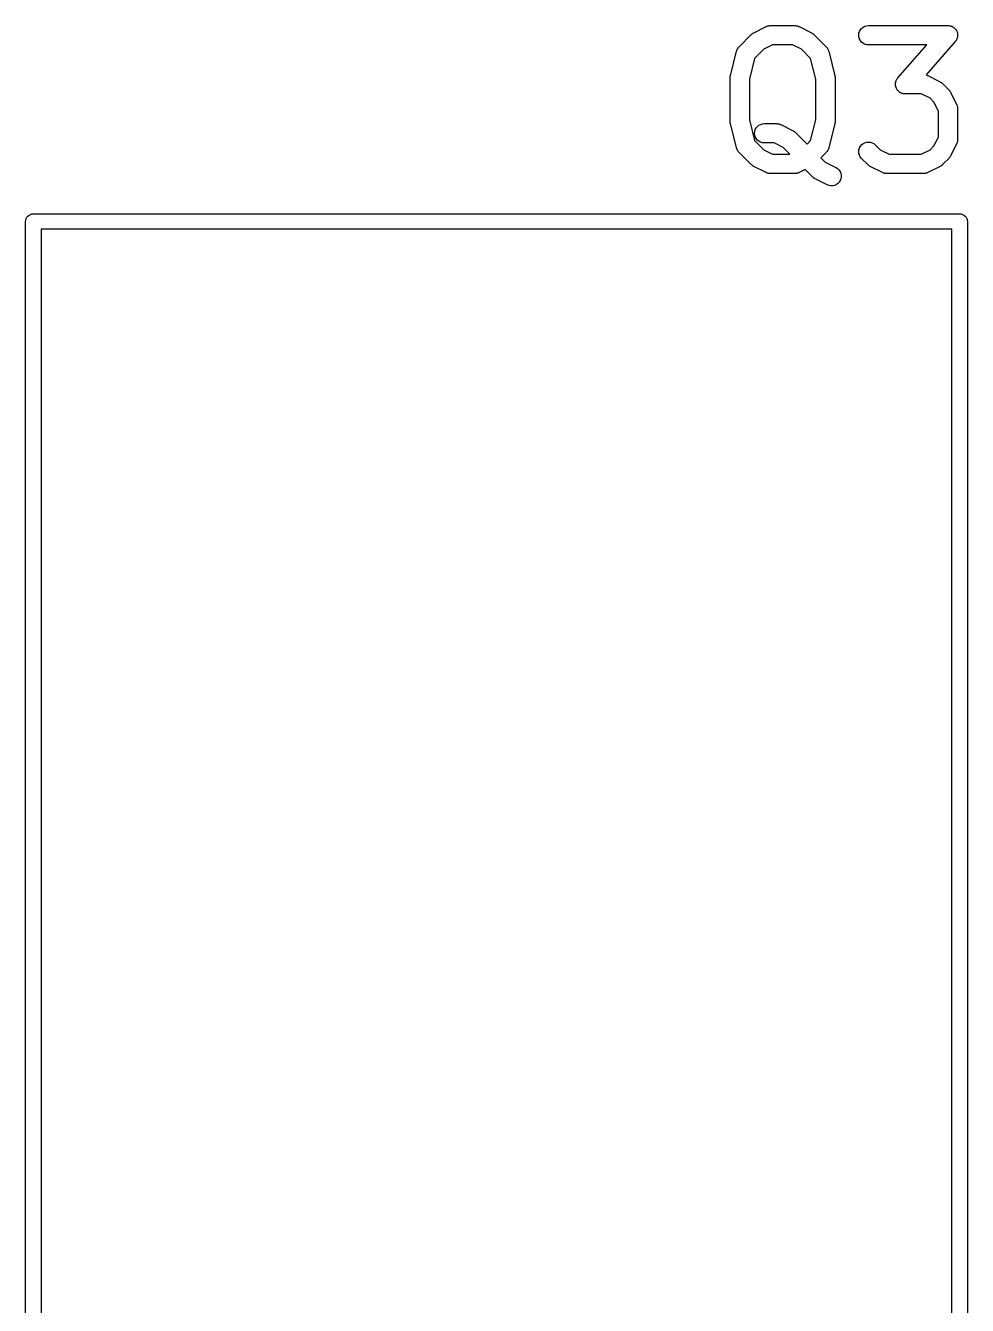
# Model space of a CAD drawing. Extents: x 65.9 to 145.1, y -115.6 to -60.
# Drawn here: x 82.94 to 90.26, y -102.32 to -92.38 of the extents above; entities that cross this region are included whole.
import ezdxf

# ---------------------------------------------------------------- set-up
doc = ezdxf.new("R2010")
doc.units = 0
doc.header["$MEASUREMENT"] = 0
doc.layers.add('BLACK', color=7, linetype='CONTINUOUS')

msp = doc.modelspace()

# ---------------------------------------------------------------- linework, layer by layer
at = {"layer": 'BLACK', "linetype": 'CONTINUOUS'}
for p, q in [((88.5998, -92.4329), (88.695, -92.3853)), ((88.695, -92.3853), (88.696, -92.3848)), ((88.696, -92.3848), (88.698, -92.3841)), ((88.698, -92.3841), (88.7, -92.383)), ((88.7, -92.383), (88.7049, -92.3816)), ((88.7049, -92.3816), (88.7097, -92.3798)), ((88.7097, -92.3798), (88.7119, -92.3794)), ((88.7119, -92.3794), (88.714, -92.3788)), ((88.714, -92.3788), (88.7191, -92.3783)), ((88.7191, -92.3783), (88.7242, -92.3775)), ((88.7242, -92.3775), (88.7264, -92.3776)), ((88.7264, -92.3776), (88.7286, -92.3774)), ((88.7286, -92.3774), (88.919, -92.3774)), ((88.919, -92.3774), (88.9201, -92.3774)), ((88.9201, -92.3774), (88.9223, -92.3776)), ((88.9223, -92.3776), (88.9245, -92.3776)), ((88.9245, -92.3776), (88.9296, -92.3784)), ((88.9296, -92.3784), (88.9346, -92.379)), ((88.9346, -92.379), (88.9367, -92.3797)), ((88.9367, -92.3797), (88.9389, -92.3801)), ((88.9389, -92.3801), (88.9437, -92.3819)), ((88.9437, -92.3819), (88.9486, -92.3834)), ((88.9486, -92.3834), (88.9505, -92.3845)), ((88.9505, -92.3845), (88.9526, -92.3853)), ((88.9526, -92.3853), (89.0478, -92.4329)), ((89.449, -92.3899), (89.4619, -92.383)), ((89.4619, -92.383), (89.4759, -92.3788)), ((89.4759, -92.3788), (89.4905, -92.3774)), ((89.4905, -92.3774), (90.1095, -92.3774)), ((90.1095, -92.3774), (90.1106, -92.3774)), ((90.1106, -92.3774), (90.1152, -92.3779)), ((90.1152, -92.3779), (90.1199, -92.3781)), ((90.1199, -92.3781), (90.1225, -92.3787)), ((90.1225, -92.3787), (90.1251, -92.379)), ((90.1251, -92.379), (90.1296, -92.3804)), ((90.1296, -92.3804), (90.1342, -92.3815)), ((90.1342, -92.3815), (90.1366, -92.3826)), ((90.1366, -92.3826), (90.1391, -92.3834)), ((90.1391, -92.3834), (90.1432, -92.3857)), ((90.1432, -92.3857), (90.1475, -92.3877)), ((88.4851, -92.5422), (88.5803, -92.447)), ((88.5803, -92.447), (88.581, -92.4462)), ((88.581, -92.4462), (88.5843, -92.4436)), ((88.5843, -92.4436), (88.5874, -92.4407)), ((88.5874, -92.4407), (88.59, -92.439)), ((88.59, -92.439), (88.5925, -92.4371)), ((88.5925, -92.4371), (88.5962, -92.4352)), ((88.5962, -92.4352), (88.5998, -92.4329)), ((89.0478, -92.4329), (89.0488, -92.4334)), ((89.0488, -92.4334), (89.0523, -92.4357)), ((89.0523, -92.4357), (89.056, -92.4377)), ((89.056, -92.4377), (89.0584, -92.4397)), ((89.0584, -92.4397), (89.061, -92.4414)), ((89.061, -92.4414), (89.0641, -92.4443)), ((89.0641, -92.4443), (89.0673, -92.447)), ((89.0673, -92.447), (89.1626, -92.5422)), ((89.4155, -92.4519), (89.417, -92.4373)), ((89.4168, -92.4664), (89.4155, -92.4519)), ((89.4209, -92.4805), (89.4168, -92.4664)), ((89.417, -92.4373), (89.4213, -92.4233)), ((89.4277, -92.4934), (89.4209, -92.4805)), ((89.4213, -92.4233), (89.4283, -92.4104)), ((89.4283, -92.4104), (89.4376, -92.3992)), ((89.4376, -92.3992), (89.449, -92.3899)), ((90.1475, -92.3877), (90.1496, -92.3892)), ((90.1496, -92.3892), (90.1519, -92.3905)), ((90.1519, -92.3905), (90.1555, -92.3935)), ((90.1555, -92.3935), (90.1593, -92.3963)), ((90.1593, -92.3963), (90.1611, -92.3982)), ((90.1611, -92.3982), (90.1631, -92.3999)), ((90.1631, -92.3999), (90.166, -92.4036)), ((90.166, -92.4036), (90.1693, -92.407)), ((90.1693, -92.407), (90.1706, -92.4093)), ((90.1706, -92.4093), (90.1723, -92.4113)), ((90.1723, -92.4113), (90.1745, -92.4155)), ((90.1745, -92.4155), (90.1769, -92.4195)), ((90.1764, -92.4856), (90.1745, -92.4899)), ((90.1787, -92.4814), (90.1764, -92.4856)), ((90.1769, -92.4195), (90.1778, -92.422)), ((90.1778, -92.422), (90.1791, -92.4243)), ((90.1794, -92.4789), (90.1787, -92.4814)), ((90.1791, -92.4243), (90.1804, -92.4288)), ((90.1805, -92.4765), (90.1794, -92.4789)), ((90.1804, -92.4288), (90.182, -92.4332)), ((90.1816, -92.4719), (90.1805, -92.4765)), ((90.183, -92.4675), (90.1816, -92.4719)), ((90.182, -92.4332), (90.1825, -92.4358)), ((90.1825, -92.4358), (90.1832, -92.4383)), ((90.1833, -92.4648), (90.183, -92.4675)), ((90.1832, -92.4383), (90.1836, -92.443)), ((90.1839, -92.4623), (90.1833, -92.4648)), ((90.1836, -92.443), (90.1844, -92.4477)), ((90.184, -92.4576), (90.1839, -92.4623)), ((90.1845, -92.4529), (90.184, -92.4576)), ((90.1844, -92.4477), (90.1843, -92.4503)), ((90.1843, -92.4503), (90.1845, -92.4529)), ((88.4177, -92.7675), (88.4653, -92.577)), ((88.4653, -92.577), (88.4656, -92.576)), ((88.4656, -92.576), (88.4674, -92.5713)), ((88.4674, -92.5713), (88.4689, -92.5664)), ((88.4689, -92.5664), (88.4699, -92.5644)), ((88.4699, -92.5644), (88.4707, -92.5623)), ((88.4707, -92.5623), (88.4734, -92.558)), ((88.4734, -92.558), (88.4758, -92.5535)), ((88.4758, -92.5535), (88.4772, -92.5518)), ((88.4772, -92.5518), (88.4784, -92.5499)), ((88.4784, -92.5499), (88.4818, -92.5461)), ((88.4818, -92.5461), (88.4851, -92.5422)), ((88.6778, -92.5616), (88.6058, -92.6336)), ((88.7463, -92.5274), (88.6778, -92.5616)), ((88.9013, -92.5274), (88.7463, -92.5274)), ((88.9699, -92.5616), (88.9013, -92.5274)), ((89.0418, -92.6336), (88.9699, -92.5616)), ((89.1626, -92.5422), (89.1633, -92.5429)), ((89.1633, -92.5429), (89.1665, -92.5469)), ((89.1665, -92.5469), (89.1699, -92.5507)), ((89.1699, -92.5507), (89.171, -92.5526)), ((89.171, -92.5526), (89.1724, -92.5544)), ((89.1724, -92.5544), (89.1748, -92.5589)), ((89.1748, -92.5589), (89.1774, -92.5633)), ((89.1774, -92.5633), (89.1781, -92.5654)), ((89.1781, -92.5654), (89.1792, -92.5674)), ((89.1792, -92.5674), (89.1806, -92.5723)), ((89.1806, -92.5723), (89.1823, -92.577)), ((89.1823, -92.577), (89.2299, -92.7675)), ((89.4369, -92.5049), (89.4277, -92.4934)), ((89.4481, -92.5143), (89.4369, -92.5049)), ((89.4609, -92.5213), (89.4481, -92.5143)), ((89.4749, -92.5257), (89.4609, -92.5213)), ((89.4894, -92.5274), (89.4749, -92.5257)), ((89.4905, -92.5274), (89.4894, -92.5274)), ((89.9442, -92.5274), (89.4905, -92.5274)), ((89.7197, -92.7839), (89.9442, -92.5274)), ((90.166, -92.5018), (89.9391, -92.7611)), ((90.1687, -92.4979), (90.166, -92.5018)), ((90.1717, -92.4943), (90.1687, -92.4979)), ((90.173, -92.492), (90.1717, -92.4943)), ((90.1745, -92.4899), (90.173, -92.492)), ((88.6058, -92.6336), (88.5655, -92.7949)), ((89.0821, -92.7949), (89.0418, -92.6336)), ((88.4155, -92.7847), (88.4156, -92.7833)), ((88.4156, -92.782), (88.4164, -92.7761)), ((88.4156, -92.7833), (88.4156, -92.782)), ((88.4164, -92.7761), (88.4171, -92.7701)), ((88.4171, -92.7701), (88.4175, -92.7688)), ((88.4175, -92.7688), (88.4177, -92.7675)), ((89.2299, -92.7675), (89.2301, -92.7685)), ((89.2301, -92.7685), (89.2303, -92.7699)), ((89.2303, -92.7699), (89.2307, -92.7711)), ((89.2307, -92.7711), (89.2313, -92.7771)), ((89.2313, -92.7771), (89.2321, -92.783)), ((89.2321, -92.783), (89.232, -92.7844)), ((89.717, -92.7878), (89.7197, -92.7839)), ((89.9391, -92.7611), (89.9437, -92.7629)), ((89.9437, -92.7629), (89.9486, -92.7644)), ((89.9486, -92.7644), (89.9505, -92.7655)), ((89.9505, -92.7655), (89.9526, -92.7663)), ((89.9526, -92.7663), (90.0478, -92.8139)), ((88.4155, -92.7857), (88.4155, -92.7847)), ((88.4155, -93.119), (88.4155, -92.7857)), ((88.5655, -92.7949), (88.5655, -93.1098)), ((89.0821, -93.1098), (89.0821, -92.7949)), ((89.232, -92.7844), (89.2321, -92.7857)), ((89.2321, -92.7857), (89.2321, -93.119)), ((89.7012, -92.8328), (89.7017, -92.8281)), ((89.7014, -92.8354), (89.7012, -92.8328)), ((89.7013, -92.8381), (89.7014, -92.8354)), ((89.7021, -92.8427), (89.7013, -92.8381)), ((89.7017, -92.8281), (89.7018, -92.8234)), ((89.7018, -92.8234), (89.7024, -92.8209)), ((89.7025, -92.8474), (89.7021, -92.8427)), ((89.7024, -92.8209), (89.7027, -92.8183)), ((89.7033, -92.8499), (89.7025, -92.8474)), ((89.7027, -92.8183), (89.7041, -92.8138)), ((89.7037, -92.8525), (89.7033, -92.8499)), ((89.7053, -92.8569), (89.7037, -92.8525)), ((89.7041, -92.8138), (89.7052, -92.8092)), ((89.7052, -92.8092), (89.7063, -92.8068)), ((89.7067, -92.8614), (89.7053, -92.8569)), ((89.7063, -92.8068), (89.707, -92.8043)), ((89.7079, -92.8638), (89.7067, -92.8614)), ((89.707, -92.8043), (89.7093, -92.8001)), ((89.7088, -92.8662), (89.7079, -92.8638)), ((89.7113, -92.8702), (89.7088, -92.8662)), ((89.7093, -92.8001), (89.7112, -92.7958)), ((89.7112, -92.7958), (89.7128, -92.7937)), ((89.7134, -92.8744), (89.7113, -92.8702)), ((89.7128, -92.7937), (89.714, -92.7914)), ((89.7151, -92.8764), (89.7134, -92.8744)), ((89.714, -92.7914), (89.717, -92.7878)), ((89.7165, -92.8787), (89.7151, -92.8764)), ((89.7197, -92.8821), (89.7165, -92.8787)), ((89.7226, -92.8858), (89.7197, -92.8821)), ((90.0478, -92.8139), (90.0488, -92.8143)), ((90.0488, -92.8143), (90.0523, -92.8166)), ((90.0523, -92.8166), (90.056, -92.8186)), ((90.056, -92.8186), (90.0584, -92.8206)), ((90.0584, -92.8206), (90.061, -92.8223)), ((90.061, -92.8223), (90.0641, -92.8252)), ((90.0641, -92.8252), (90.0673, -92.8279)), ((90.0673, -92.8279), (90.1149, -92.8755)), ((90.1149, -92.8755), (90.1157, -92.8763)), ((90.1157, -92.8763), (90.1183, -92.8796)), ((90.1183, -92.8796), (90.1212, -92.8826)), ((90.1212, -92.8826), (90.1229, -92.8853)), ((89.7246, -92.8875), (89.7226, -92.8858)), ((89.7264, -92.8894), (89.7246, -92.8875)), ((89.7302, -92.8922), (89.7264, -92.8894)), ((89.7338, -92.8952), (89.7302, -92.8922)), ((89.7361, -92.8965), (89.7338, -92.8952)), ((89.7383, -92.898), (89.7361, -92.8965)), ((89.7425, -92.9), (89.7383, -92.898)), ((89.7466, -92.9023), (89.7425, -92.9)), ((89.7492, -92.9031), (89.7466, -92.9023)), ((89.7515, -92.9042), (89.7492, -92.9031)), ((89.7561, -92.9053), (89.7515, -92.9042)), ((89.7606, -92.9067), (89.7561, -92.9053)), ((89.7632, -92.907), (89.7606, -92.9067)), ((89.7658, -92.9076), (89.7632, -92.907)), ((89.7705, -92.9078), (89.7658, -92.9076)), ((89.7751, -92.9083), (89.7705, -92.9078)), ((89.7762, -92.9083), (89.7751, -92.9083)), ((89.9013, -92.9083), (89.7762, -92.9083)), ((89.9699, -92.9426), (89.9013, -92.9083)), ((90.0003, -92.973), (89.9699, -92.9426)), ((90.0345, -93.0415), (90.0003, -92.973)), ((90.1229, -92.8853), (90.1248, -92.8877)), ((90.1248, -92.8877), (90.1267, -92.8915)), ((90.1267, -92.8915), (90.129, -92.895)), ((90.129, -92.895), (90.1766, -92.9903)), ((90.0345, -93.2442), (90.0345, -93.0415)), ((90.1766, -92.9903), (90.1771, -92.9912)), ((90.1771, -92.9912), (90.1778, -92.9933)), ((90.1778, -92.9933), (90.1789, -92.9952)), ((90.1789, -92.9952), (90.1803, -93.0001)), ((90.1803, -93.0001), (90.1821, -93.0049)), ((90.1821, -93.0049), (90.1825, -93.0071)), ((90.1825, -93.0071), (90.1831, -93.0092)), ((90.1831, -93.0092), (90.1836, -93.0143)), ((90.1836, -93.0143), (90.1844, -93.0194)), ((90.1844, -93.0194), (90.1843, -93.0216)), ((90.1843, -93.0216), (90.1845, -93.0238)), ((90.1845, -93.0238), (90.1845, -93.2619)), ((88.4156, -93.1204), (88.4155, -93.119)), ((88.4155, -93.1217), (88.4156, -93.1204)), ((88.4163, -93.1276), (88.4155, -93.1217)), ((88.4169, -93.1336), (88.4163, -93.1276)), ((88.4173, -93.1349), (88.4169, -93.1336)), ((88.4175, -93.1362), (88.4173, -93.1349)), ((88.4177, -93.1372), (88.4175, -93.1362)), ((88.4653, -93.3277), (88.4177, -93.1372)), ((88.5655, -93.1098), (88.6058, -93.2712)), ((88.6118, -93.1852), (88.6188, -93.1723)), ((88.6188, -93.1723), (88.6281, -93.1611)), ((88.6281, -93.1611), (88.6394, -93.1518)), ((88.6394, -93.1518), (88.6524, -93.1449)), ((88.6524, -93.1449), (88.6664, -93.1407)), ((88.6664, -93.1407), (88.681, -93.1393)), ((88.681, -93.1393), (88.7762, -93.1393)), ((88.7762, -93.1393), (88.7772, -93.1393)), ((88.7772, -93.1393), (88.7794, -93.1395)), ((88.7794, -93.1395), (88.7816, -93.1395)), ((88.7816, -93.1395), (88.7867, -93.1404)), ((88.7867, -93.1404), (88.7918, -93.1409)), ((88.7918, -93.1409), (88.7939, -93.1416)), ((88.7939, -93.1416), (88.7961, -93.142)), ((88.7961, -93.142), (88.8009, -93.1438)), ((88.8009, -93.1438), (88.8057, -93.1453)), ((88.8057, -93.1453), (88.8077, -93.1464)), ((88.8077, -93.1464), (88.8097, -93.1472)), ((88.8097, -93.1472), (88.905, -93.1948)), ((89.0418, -93.2712), (89.0821, -93.1098)), ((89.2299, -93.1372), (89.1823, -93.3277)), ((89.2301, -93.1359), (89.2299, -93.1372)), ((89.2305, -93.1346), (89.2301, -93.1359)), ((89.2312, -93.1287), (89.2305, -93.1346)), ((89.2321, -93.1228), (89.2312, -93.1287)), ((89.2321, -93.1201), (89.232, -93.1214)), ((89.232, -93.1214), (89.2321, -93.1228)), ((89.2321, -93.119), (89.2321, -93.1201)), ((88.6058, -93.2712), (88.6778, -93.3431)), ((88.606, -93.2138), (88.6075, -93.1992)), ((88.6073, -93.2283), (88.606, -93.2138)), ((88.6114, -93.2424), (88.6073, -93.2283)), ((88.6075, -93.1992), (88.6118, -93.1852)), ((88.6182, -93.2554), (88.6114, -93.2424)), ((88.6274, -93.2668), (88.6182, -93.2554)), ((88.6386, -93.2762), (88.6274, -93.2668)), ((88.6514, -93.2832), (88.6386, -93.2762)), ((88.905, -93.1948), (88.9059, -93.1953)), ((88.9059, -93.1953), (88.9094, -93.1976)), ((88.9094, -93.1976), (88.9132, -93.1996)), ((88.9132, -93.1996), (88.9156, -93.2016)), ((88.9156, -93.2016), (88.9182, -93.2033)), ((88.9182, -93.2033), (88.9212, -93.2062)), ((88.9212, -93.2062), (88.9245, -93.2089)), ((88.9245, -93.2089), (89.0143, -93.2987)), ((89.0143, -93.2987), (89.0418, -93.2712)), ((90.0003, -93.3127), (90.0345, -93.2442)), ((90.1822, -93.2796), (90.1818, -93.2818)), ((90.1829, -93.2775), (90.1822, -93.2796)), ((90.1835, -93.2724), (90.1829, -93.2775)), ((90.1843, -93.2674), (90.1835, -93.2724)), ((90.1845, -93.263), (90.1843, -93.2651)), ((90.1843, -93.2651), (90.1843, -93.2674)), ((90.1845, -93.2619), (90.1845, -93.263)), ((88.467, -93.3325), (88.4653, -93.3277)), ((88.4685, -93.3374), (88.467, -93.3325)), ((88.4695, -93.3394), (88.4685, -93.3374)), ((88.4703, -93.3415), (88.4695, -93.3394)), ((88.4729, -93.3459), (88.4703, -93.3415)), ((88.4752, -93.3504), (88.4729, -93.3459)), ((88.4766, -93.3521), (88.4752, -93.3504)), ((88.4778, -93.3541), (88.4766, -93.3521)), ((88.4812, -93.3578), (88.4778, -93.3541)), ((88.4843, -93.3618), (88.4812, -93.3578)), ((88.4851, -93.3626), (88.4843, -93.3618)), ((88.5803, -93.4578), (88.4851, -93.3626)), ((88.6654, -93.2876), (88.6514, -93.2832)), ((88.6799, -93.2893), (88.6654, -93.2876)), ((88.6778, -93.3431), (88.7463, -93.3774)), ((88.681, -93.2893), (88.6799, -93.2893)), ((88.7585, -93.2893), (88.681, -93.2893)), ((88.7463, -93.3774), (88.8808, -93.3774)), ((88.827, -93.3235), (88.7585, -93.2893)), ((88.8808, -93.3774), (88.827, -93.3235)), ((89.1626, -93.3626), (89.1204, -93.4048)), ((89.1658, -93.3586), (89.1626, -93.3626)), ((89.1692, -93.3549), (89.1658, -93.3586)), ((89.1704, -93.353), (89.1692, -93.3549)), ((89.1718, -93.3512), (89.1704, -93.353)), ((89.1742, -93.3468), (89.1718, -93.3512)), ((89.1769, -93.3424), (89.1742, -93.3468)), ((89.1777, -93.3403), (89.1769, -93.3424)), ((89.1788, -93.3383), (89.1777, -93.3403)), ((89.1802, -93.3335), (89.1788, -93.3383)), ((89.182, -93.3287), (89.1802, -93.3335)), ((89.1823, -93.3277), (89.182, -93.3287)), ((89.4155, -93.3564), (89.4171, -93.3418)), ((89.4168, -93.3709), (89.4155, -93.3564)), ((89.4208, -93.385), (89.4168, -93.3709)), ((89.4171, -93.3418), (89.4214, -93.3278)), ((89.4214, -93.3278), (89.4284, -93.315)), ((89.4284, -93.315), (89.4378, -93.3037)), ((89.4378, -93.3037), (89.4492, -93.2945)), ((89.4492, -93.2945), (89.4621, -93.2877)), ((89.4621, -93.2877), (89.4762, -93.2835)), ((89.4762, -93.2835), (89.4907, -93.2821)), ((89.4907, -93.2821), (89.5053, -93.2836)), ((89.5053, -93.2836), (89.5193, -93.2879)), ((89.5193, -93.2879), (89.5322, -93.2948)), ((89.5322, -93.2948), (89.5435, -93.3041)), ((89.5435, -93.3041), (89.5825, -93.3431)), ((89.5825, -93.3431), (89.651, -93.3774)), ((89.651, -93.3774), (89.9013, -93.3774)), ((89.9013, -93.3774), (89.9699, -93.3431)), ((89.9699, -93.3431), (90.0003, -93.3127)), ((90.1766, -93.2954), (90.129, -93.3907)), ((90.1774, -93.2934), (90.1766, -93.2954)), ((90.1785, -93.2914), (90.1774, -93.2934)), ((90.18, -93.2866), (90.1785, -93.2914)), ((90.1818, -93.2818), (90.18, -93.2866)), ((88.5836, -93.4605), (88.5803, -93.4578)), ((88.5866, -93.4634), (88.5836, -93.4605)), ((88.5892, -93.4651), (88.5866, -93.4634)), ((88.5916, -93.4671), (88.5892, -93.4651)), ((88.5953, -93.4691), (88.5916, -93.4671)), ((88.5989, -93.4714), (88.5953, -93.4691)), ((88.5998, -93.4718), (88.5989, -93.4714)), ((88.695, -93.5195), (88.5998, -93.4718)), ((89.1204, -93.4048), (89.1539, -93.4384)), ((89.1539, -93.4384), (89.2383, -93.4805)), ((89.4276, -93.398), (89.4208, -93.385)), ((89.4367, -93.4094), (89.4276, -93.398)), ((89.4374, -93.4102), (89.4367, -93.4094)), ((89.4851, -93.4578), (89.4374, -93.4102)), ((89.4883, -93.4605), (89.4851, -93.4578)), ((89.4913, -93.4634), (89.4883, -93.4605)), ((89.494, -93.4651), (89.4913, -93.4634)), ((89.4964, -93.4671), (89.494, -93.4651)), ((89.5001, -93.4691), (89.4964, -93.4671)), ((89.5036, -93.4714), (89.5001, -93.4691)), ((89.5046, -93.4718), (89.5036, -93.4714)), ((89.5998, -93.5195), (89.5046, -93.4718)), ((90.0478, -93.4718), (89.9526, -93.5195)), ((90.0514, -93.4696), (90.0478, -93.4718)), ((90.0551, -93.4677), (90.0514, -93.4696)), ((90.0576, -93.4657), (90.0551, -93.4677)), ((90.0602, -93.4641), (90.0576, -93.4657)), ((90.0633, -93.4612), (90.0602, -93.4641)), ((90.0666, -93.4585), (90.0633, -93.4612)), ((90.0673, -93.4578), (90.0666, -93.4585)), ((90.1149, -93.4102), (90.0673, -93.4578)), ((90.1176, -93.4069), (90.1149, -93.4102)), ((90.1205, -93.4039), (90.1176, -93.4069)), ((90.1222, -93.4013), (90.1205, -93.4039)), ((90.1242, -93.3989), (90.1222, -93.4013)), ((90.1262, -93.3952), (90.1242, -93.3989)), ((90.1285, -93.3916), (90.1262, -93.3952)), ((90.129, -93.3907), (90.1285, -93.3916)), ((88.6971, -93.5203), (88.695, -93.5195)), ((88.699, -93.5213), (88.6971, -93.5203)), ((88.7039, -93.5229), (88.699, -93.5213)), ((88.7087, -93.5247), (88.7039, -93.5229)), ((88.7109, -93.5251), (88.7087, -93.5247)), ((88.713, -93.5257), (88.7109, -93.5251)), ((88.7181, -93.5263), (88.713, -93.5257)), ((88.7231, -93.5272), (88.7181, -93.5263)), ((88.7253, -93.5271), (88.7231, -93.5272)), ((88.7275, -93.5274), (88.7253, -93.5271)), ((88.7286, -93.5274), (88.7275, -93.5274)), ((88.919, -93.5274), (88.7286, -93.5274)), ((88.9212, -93.5272), (88.919, -93.5274)), ((88.9234, -93.5273), (88.9212, -93.5272)), ((88.9285, -93.5265), (88.9234, -93.5273)), ((88.9336, -93.526), (88.9285, -93.5265)), ((88.9357, -93.5253), (88.9336, -93.526)), ((88.9379, -93.525), (88.9357, -93.5253)), ((88.9427, -93.5232), (88.9379, -93.525)), ((88.9476, -93.5217), (88.9427, -93.5232)), ((88.9496, -93.5207), (88.9476, -93.5217)), ((88.9516, -93.5199), (88.9496, -93.5207)), ((88.9526, -93.5195), (88.9516, -93.5199)), ((88.9995, -93.496), (88.9526, -93.5195)), ((89.0565, -93.553), (88.9995, -93.496)), ((89.0597, -93.5557), (89.0565, -93.553)), ((89.0628, -93.5586), (89.0597, -93.5557)), ((89.0654, -93.5603), (89.0628, -93.5586)), ((89.0678, -93.5623), (89.0654, -93.5603)), ((89.0715, -93.5643), (89.0678, -93.5623)), ((89.075, -93.5666), (89.0715, -93.5643)), ((89.076, -93.5671), (89.075, -93.5666)), ((89.1712, -93.6147), (89.076, -93.5671)), ((89.2383, -93.4805), (89.2392, -93.481)), ((89.2392, -93.481), (89.2515, -93.489)), ((89.2515, -93.489), (89.262, -93.4992)), ((89.262, -93.4992), (89.2703, -93.5112)), ((89.2703, -93.5112), (89.2762, -93.5246)), ((89.2769, -93.568), (89.2716, -93.5816)), ((89.2762, -93.5246), (89.2793, -93.539)), ((89.2795, -93.5536), (89.2769, -93.568)), ((89.2793, -93.539), (89.2795, -93.5536)), ((89.6019, -93.5203), (89.5998, -93.5195)), ((89.6038, -93.5213), (89.6019, -93.5203)), ((89.6087, -93.5229), (89.6038, -93.5213)), ((89.6135, -93.5247), (89.6087, -93.5229)), ((89.6156, -93.5251), (89.6135, -93.5247)), ((89.6177, -93.5257), (89.6156, -93.5251)), ((89.6228, -93.5263), (89.6177, -93.5257)), ((89.6279, -93.5272), (89.6228, -93.5263)), ((89.6301, -93.5271), (89.6279, -93.5272)), ((89.6323, -93.5274), (89.6301, -93.5271)), ((89.6333, -93.5274), (89.6323, -93.5274)), ((89.919, -93.5274), (89.6333, -93.5274)), ((89.9212, -93.5272), (89.919, -93.5274)), ((89.9234, -93.5273), (89.9212, -93.5272)), ((89.9285, -93.5265), (89.9234, -93.5273)), ((89.9336, -93.526), (89.9285, -93.5265)), ((89.9357, -93.5253), (89.9336, -93.526)), ((89.9379, -93.525), (89.9357, -93.5253)), ((89.9427, -93.5232), (89.9379, -93.525)), ((89.9476, -93.5217), (89.9427, -93.5232)), ((89.9496, -93.5207), (89.9476, -93.5217)), ((89.9516, -93.5199), (89.9496, -93.5207)), ((89.9526, -93.5195), (89.9516, -93.5199)), ((89.1849, -93.6199), (89.1712, -93.6147)), ((89.1993, -93.6224), (89.1849, -93.6199)), ((89.2139, -93.6221), (89.1993, -93.6224)), ((89.2282, -93.6189), (89.2139, -93.6221)), ((89.2416, -93.6129), (89.2282, -93.6189)), ((89.2536, -93.6045), (89.2416, -93.6129)), ((89.2637, -93.594), (89.2536, -93.6045)), ((89.2716, -93.5816), (89.2637, -93.594)), ((82.9409, -93.8882), (82.9443, -93.8769)), ((82.9443, -93.8769), (82.9499, -93.8665)), ((82.9499, -93.8665), (82.9574, -93.8574)), ((82.9574, -93.8574), (82.9665, -93.8499)), ((82.9665, -93.8499), (82.9769, -93.8443)), ((82.9769, -93.8443), (82.9882, -93.8409)), ((82.9882, -93.8409), (82.9971, -93.84)), ((82.9971, -93.84), (83, -93.8397)), ((82.9971, -93.84), (82.9971, -93.84)), ((83, -93.8397), (83.0029, -93.84)), ((83.0029, -93.84), (90.1971, -93.84)), ((90.1971, -93.84), (90.2, -93.8397)), ((90.2, -93.8397), (90.2029, -93.84)), ((90.2029, -93.84), (90.2029, -93.84)), ((90.2029, -93.84), (90.2118, -93.8409)), ((90.2118, -93.8409), (90.2231, -93.8443)), ((90.2231, -93.8443), (90.2335, -93.8499)), ((90.2335, -93.8499), (90.2426, -93.8574)), ((90.2426, -93.8574), (90.2501, -93.8665)), ((90.2501, -93.8665), (90.2557, -93.8769)), ((90.2557, -93.8769), (90.2591, -93.8882)), ((82.9397, -93.9), (82.9409, -93.8882)), ((82.94, -93.903), (82.9397, -93.9)), ((82.94, -115.497), (82.94, -93.903)), ((83.06, -93.96), (83.06, -115.44)), ((90.14, -93.96), (83.06, -93.96)), ((90.14, -115.44), (90.14, -93.96)), ((90.2591, -93.8882), (90.2603, -93.9)), ((90.2603, -93.9), (90.26, -93.9029)), ((90.26, -93.9029), (90.26, -115.497))]:
    msp.add_line(p, q, dxfattribs=at)

doc.saveas('drawing.dxf')
